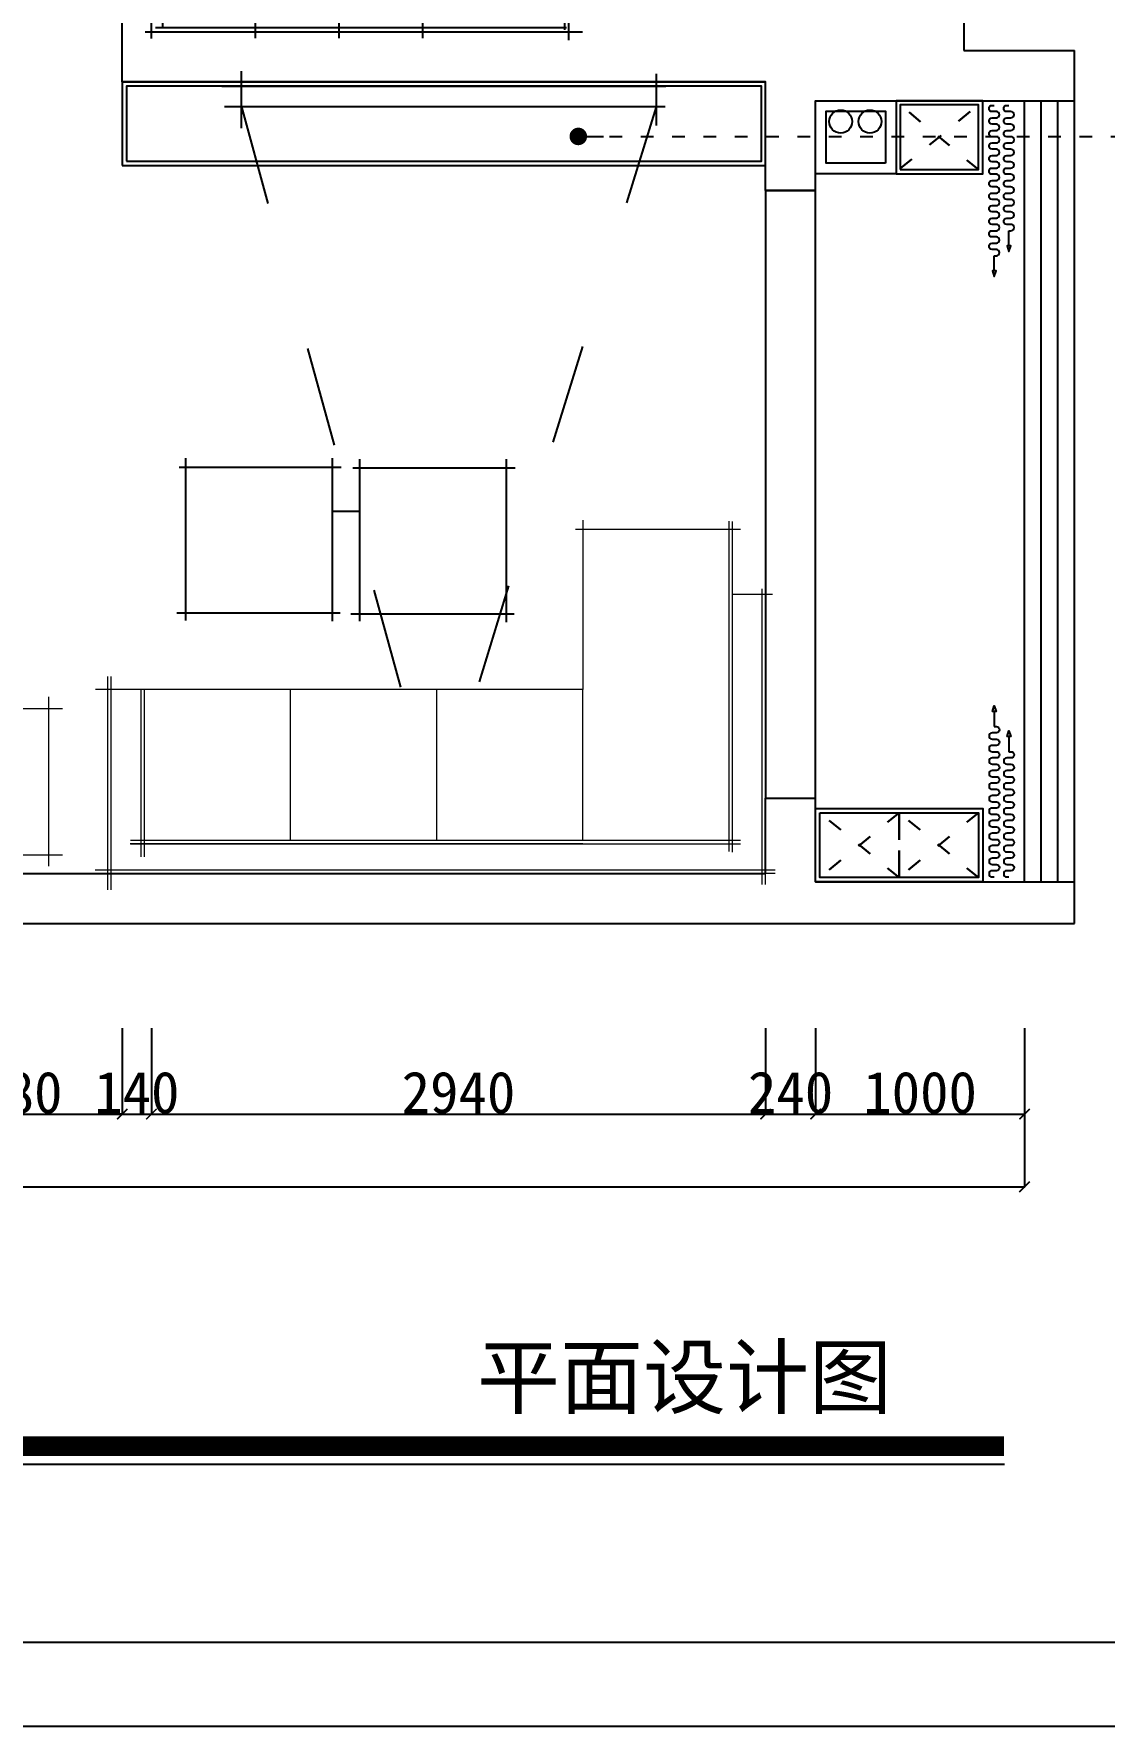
# Model space of a CAD drawing. Header units: millimetres. Extents: x -113526 to 211532, y -79714 to 28306.
# Drawn here: x 180276 to 185401, y -52428 to -44324 of the extents above; entities that cross this region are included whole.
import ezdxf

# ---------------------------------------------------------------- set-up
doc = ezdxf.new("R2010")
doc.units = ezdxf.units.MM
doc.header["$PDMODE"] = 35
doc.linetypes.add('ACAD_ISO03W100', pattern=[30, 12, -18])
doc.linetypes.add('CONTINOUS', pattern=[0])
for name, color, linetype in [('$Longfin_AP_HATCH', 1, 'Continuous'), ('10线框', 8, 'Continuous'), ('文本层', 3, 'Continuous')]:
    doc.layers.add(name, color=color, linetype=linetype)
for name, color, linetype, lineweight in [('地面', 155, 'Continuous', 5), ('墙线', 7, 'CONTINOUS', 30), ('家具线', 135, 'Continuous', 18)]:
    doc.layers.add(name, color=color, linetype=linetype, lineweight=lineweight)
doc.styles.add('宋体', font='', dxfattribs={"width": 0.7})
doc.styles.add('标准', font='simhei.ttf')
doc.styles.get('宋体').set_extended_font_data('新宋体')
doc.dimstyles.new('50', dxfattribs={"dimtxt": 120, "dimasz": 50, "dimexe": 1, "dimexo": 1, "dimgap": 1, "dimtad": 1, "dimdec": 0, "dimtxsty": '标准', "dimblk": 'ARCHTICK', "dimcen": 0, "dimdle": 1, "dimclrd": 157, "dimclre": 157, "dimclrt": 40, "dimadec": 0, "dimazin": 0, "dimtfac": 1, "dimtdec": 0, "dimtix": 1, "dimtmove": 2, "dimatfit": 3, "dimldrblk": 'DOT', "dimfxl": 100, "dimarcsym": 0})
doc.dimstyles.new('A3 HBA_80', dxfattribs={"dimscale": 80, "dimtxt": 2, "dimasz": 0.03, "dimexe": 2, "dimexo": 2.5, "dimgap": 0.6, "dimtad": 1, "dimdec": 0, "dimzin": 0, "dimdsep": 46, "dimtxsty": '标准', "dimblk": 'HBA_DIMENSION_TICK', "dimcen": 0, "dimclrd": 1, "dimclre": 1, "dimclrt": 2, "dimadec": 0, "dimazin": 0, "dimtfac": 1, "dimtdec": 0, "dimtix": 1, "dimtmove": 2, "dimatfit": 3, "dimldrblk": 'DOT', "dimfxl": 1, "dimtvp": 1, "dimtolj": 1, "dimtzin": 0, "dimarcsym": 0})

# ---------------------------------------------------------------- blocks, each defined once
blk = doc.blocks.new('图框')
at = {"layer": '10线框', "color": 4}
blk.add_lwpolyline([(320670.1, -86662.1), (301520.2, -86662.1), (301520.2, -100261.8), (320670.1, -100261.8)], close=True, dxfattribs=at)
blk = doc.blocks.new('_ArchTick')
at = {"color": 0, "linetype": 'ByBlock', "const_width": 0.15}
blk.add_lwpolyline([(-0.5, -0.5), (0.5, 0.5)], dxfattribs=at)
blk = doc.blocks.new('*D616')
at = {"color": 157, "lineweight": -2, "ltscale": 200, "transparency": 16777216}
for p, q in [((179719.5, -49085.2), (179719.5, -49497.8)), ((180699.5, -49085.2), (180699.5, -49497.8)), ((179718.5, -49496.8), (180700.5, -49496.8))]:
    blk.add_line(p, q, dxfattribs=at)
at = {"layer": 'Defpoints', "color": 0, "ltscale": 200, "transparency": 16777216}
for p in [(179719.5, -49084.2), (180699.5, -49084.2), (180699.5, -49496.8)]:
    blk.add_point(p, dxfattribs=at)
at = {"color": 157, "lineweight": -2, "ltscale": 200, "transparency": 16777216, "xscale": 50, "yscale": 50, "zscale": 50, "rotation": 180}
blk.add_blockref('_ArchTick', (179719.5, -49496.8), dxfattribs=at)
at = {"color": 157, "lineweight": -2, "ltscale": 200, "transparency": 16777216, "xscale": 50, "yscale": 50, "zscale": 50}
blk.add_blockref('_ArchTick', (180699.5, -49496.8), dxfattribs=at)
at = {"color": 2, "ltscale": 200, "transparency": 16777216, "insert": (180209.5, -49394.6), "char_height": 200, "attachment_point": 5, "style": '标准'}
blk.add_mtext('980', dxfattribs=at)
blk = doc.blocks.new('_Dot')
at = {"color": 0, "linetype": 'ByBlock', "lineweight": -2}
blk.add_line((-0.5, 0), (-1, 0), dxfattribs=at)
at = {"color": 0, "linetype": 'ByBlock', "const_width": 0.5}
blk.add_lwpolyline([(-0.25, 0, 1), (0.25, 0, 1)], format="xyb", close=True, dxfattribs=at)
blk = doc.blocks.new('DOT')
at = {"color": 0, "linetype": 'ByBlock'}
blk.add_line((-0.35, 0), (-1, 0), dxfattribs=at)
at = {"color": 0, "linetype": 'ByBlock', "const_width": 0.35}
blk.add_lwpolyline([(-0.175, 0, 1), (0.175, 0, 1)], format="xyb", close=True, dxfattribs=at)
blk = doc.blocks.new('*D617')
at = {"color": 157, "lineweight": -2, "ltscale": 200, "transparency": 16777216}
for p, q in [((180699.5, -49085.2), (180699.5, -49497.8)), ((180839.5, -49085.2), (180839.5, -49497.8)), ((180699.5, -49496.8), (180649.5, -49496.8)), ((180699.5, -49496.8), (180839.5, -49496.8)), ((180839.5, -49496.8), (180889.5, -49496.8))]:
    blk.add_line(p, q, dxfattribs=at)
at = {"layer": 'Defpoints', "color": 0, "ltscale": 200, "transparency": 16777216}
for p in [(180699.5, -49084.2), (180839.5, -49084.2), (180839.5, -49496.8)]:
    blk.add_point(p, dxfattribs=at)
at = {"color": 157, "lineweight": -2, "ltscale": 200, "transparency": 16777216, "xscale": 50, "yscale": 50, "zscale": 50}
blk.add_blockref('_ArchTick', (180699.5, -49496.8), dxfattribs=at)
at = {"color": 157, "lineweight": -2, "ltscale": 200, "transparency": 16777216, "xscale": 50, "yscale": 50, "zscale": 50, "rotation": 180}
blk.add_blockref('_ArchTick', (180839.5, -49496.8), dxfattribs=at)
at = {"color": 2, "ltscale": 200, "transparency": 16777216, "insert": (180769.5, -49394.6), "char_height": 200, "attachment_point": 5, "style": '标准'}
blk.add_mtext('140', dxfattribs=at)
blk = doc.blocks.new('*D618')
at = {"color": 157, "lineweight": -2, "ltscale": 200, "transparency": 16777216}
for p, q in [((180839.5, -49085.2), (180839.5, -49497.8)), ((183779.5, -49085.2), (183779.5, -49497.8)), ((180838.5, -49496.8), (183780.5, -49496.8))]:
    blk.add_line(p, q, dxfattribs=at)
at = {"layer": 'Defpoints', "color": 0, "ltscale": 200, "transparency": 16777216}
for p in [(180839.5, -49084.2), (183779.5, -49084.2), (183779.5, -49496.8)]:
    blk.add_point(p, dxfattribs=at)
at = {"color": 157, "lineweight": -2, "ltscale": 200, "transparency": 16777216, "xscale": 50, "yscale": 50, "zscale": 50, "rotation": 180}
blk.add_blockref('_ArchTick', (180839.5, -49496.8), dxfattribs=at)
at = {"color": 157, "lineweight": -2, "ltscale": 200, "transparency": 16777216, "xscale": 50, "yscale": 50, "zscale": 50}
blk.add_blockref('_ArchTick', (183779.5, -49496.8), dxfattribs=at)
at = {"color": 2, "ltscale": 200, "transparency": 16777216, "insert": (182309.5, -49394.6), "char_height": 200, "attachment_point": 5, "style": '标准'}
blk.add_mtext('2940', dxfattribs=at)
blk = doc.blocks.new('*D619')
at = {"color": 157, "lineweight": -2, "ltscale": 200, "transparency": 16777216}
for p, q in [((183779.5, -49085.2), (183779.5, -49497.8)), ((184019.5, -49085.2), (184019.5, -49497.8)), ((183779.5, -49496.8), (183729.5, -49496.8)), ((183779.5, -49496.8), (184019.5, -49496.8)), ((184019.5, -49496.8), (184069.5, -49496.8))]:
    blk.add_line(p, q, dxfattribs=at)
at = {"layer": 'Defpoints', "color": 0, "ltscale": 200, "transparency": 16777216}
for p in [(183779.5, -49084.2), (184019.5, -49084.2), (184019.5, -49496.8)]:
    blk.add_point(p, dxfattribs=at)
at = {"color": 157, "lineweight": -2, "ltscale": 200, "transparency": 16777216, "xscale": 50, "yscale": 50, "zscale": 50}
blk.add_blockref('_ArchTick', (183779.5, -49496.8), dxfattribs=at)
at = {"color": 157, "lineweight": -2, "ltscale": 200, "transparency": 16777216, "xscale": 50, "yscale": 50, "zscale": 50, "rotation": 180}
blk.add_blockref('_ArchTick', (184019.5, -49496.8), dxfattribs=at)
at = {"color": 2, "ltscale": 200, "transparency": 16777216, "insert": (183899.5, -49394.6), "char_height": 200, "attachment_point": 5, "style": '标准'}
blk.add_mtext('240', dxfattribs=at)
blk = doc.blocks.new('*D620')
at = {"color": 157, "lineweight": -2, "ltscale": 200, "transparency": 16777216}
for p, q in [((184019.5, -49085.2), (184019.5, -49497.8)), ((185019.5, -49085.2), (185019.5, -49497.8)), ((184018.5, -49496.8), (185020.5, -49496.8))]:
    blk.add_line(p, q, dxfattribs=at)
at = {"layer": 'Defpoints', "color": 0, "ltscale": 200, "transparency": 16777216}
for p in [(184019.5, -49084.2), (185019.5, -49084.2), (185019.5, -49496.8)]:
    blk.add_point(p, dxfattribs=at)
at = {"color": 157, "lineweight": -2, "ltscale": 200, "transparency": 16777216, "xscale": 50, "yscale": 50, "zscale": 50, "rotation": 180}
blk.add_blockref('_ArchTick', (184019.5, -49496.8), dxfattribs=at)
at = {"color": 157, "lineweight": -2, "ltscale": 200, "transparency": 16777216, "xscale": 50, "yscale": 50, "zscale": 50}
blk.add_blockref('_ArchTick', (185019.5, -49496.8), dxfattribs=at)
at = {"color": 2, "ltscale": 200, "transparency": 16777216, "insert": (184519.5, -49394.6), "char_height": 200, "attachment_point": 5, "style": '标准'}
blk.add_mtext('1000', dxfattribs=at)
blk = doc.blocks.new('*D621')
at = {"color": 157, "lineweight": -2, "ltscale": 200, "transparency": 16777216}
for p, q in [((174689.5, -49085.2), (174689.5, -49846.7)), ((185019.5, -49085.2), (185019.5, -49846.7)), ((174688.5, -49845.7), (185020.5, -49845.7))]:
    blk.add_line(p, q, dxfattribs=at)
at = {"layer": 'Defpoints', "color": 0, "ltscale": 200, "transparency": 16777216}
for p in [(174689.5, -49084.2), (185019.5, -49084.2), (185019.5, -49845.7)]:
    blk.add_point(p, dxfattribs=at)
at = {"color": 157, "lineweight": -2, "ltscale": 200, "transparency": 16777216, "xscale": 50, "yscale": 50, "zscale": 50, "rotation": 180}
blk.add_blockref('_ArchTick', (174689.5, -49845.7), dxfattribs=at)
at = {"color": 157, "lineweight": -2, "ltscale": 200, "transparency": 16777216, "xscale": 50, "yscale": 50, "zscale": 50}
blk.add_blockref('_ArchTick', (185019.5, -49845.7), dxfattribs=at)
at = {"color": 2, "ltscale": 200, "transparency": 16777216, "insert": (179854.5, -49743.6), "char_height": 200, "attachment_point": 5, "style": '标准'}
blk.add_mtext('10330', dxfattribs=at)
blk = doc.blocks.new('A$C35145DDE')
at = {"color": 4, "ltscale": 5}
blk.add_lwpolyline([(26.9, 95), (26.9, 104.1), (0, 95), (26.9, 85.9), (26.9, 95), (100, 95)], dxfattribs=at)
for points in [[(100, 95), (100, 85, 1), (130, 85), (130, 105, -1), (160, 105), (160, 85, 1), (190, 85), (190, 105, -1), (220, 105), (220, 85, 1), (250, 85), (250, 105, -1), (280, 105), (280, 85, 1), (310, 85), (310, 105, -1), (340, 105), (340, 85, 1), (370, 85), (370, 105, -1), (400, 105), (400, 95)], [(400, 95), (400, 85, 1), (430, 85), (430, 105, -1), (460, 105), (460, 85, 1), (490, 85), (490, 105, -1), (520, 105), (520, 85, 1), (550, 85), (550, 105, -1), (580, 105), (580, 85, 1), (610, 85), (610, 105, -1), (640, 105), (640, 85, 1), (670, 85), (670, 105, -1), (700, 105), (700, 95)], [(700, 95), (700, 85, 1), (730, 85), (730, 105, -1), (760, 105), (760, 85, 1), (790, 85), (790, 105, -1), (820, 105), (820, 95)]]:
    blk.add_lwpolyline(points, format="xyb", dxfattribs=at)
at = {"color": 8, "ltscale": 5}
blk.add_lwpolyline([(146.9, 25), (146.9, 34.1), (120, 25), (146.9, 15.9), (146.9, 25), (220, 25)], dxfattribs=at)
for points in [[(220, 25), (220, 15, 1), (250, 15), (250, 35, -1), (280, 35), (280, 15, 1), (310, 15), (310, 35, -1), (340, 35), (340, 15, 1), (370, 15), (370, 35, -1), (400, 35), (400, 15, 1), (430, 15), (430, 35, -1), (460, 35), (460, 15, 1), (490, 15), (490, 35, -1), (520, 35), (520, 25)], [(520, 25), (520, 15, 1), (550, 15), (550, 35, -1), (580, 35), (580, 15, 1), (610, 15), (610, 35, -1), (640, 35), (640, 15, 1), (670, 15), (670, 35, -1), (700, 35), (700, 15, 1), (730, 15), (730, 35, -1), (760, 35), (760, 15, 1), (790, 15), (790, 35, -1), (820, 35), (820, 25)]]:
    blk.add_lwpolyline(points, format="xyb", dxfattribs=at)
blk = doc.blocks.new('fgmfgh')
at = {"color": 252, "ltscale": 0.01, "true_color": 0x939598}
for p, q in [((131387.3, -21090.7), (131387.3, -20314.7)), ((132087.3, -20314.7), (132087.3, -21094.8)), ((132219.7, -21094.8), (132219.7, -20318.7)), ((132919.7, -20318.7), (132919.7, -21098.8)), ((131354.3, -20356.8), (132130.4, -20356.8)), ((132186.7, -20360.9), (132962.8, -20360.9)), ((132219.7, -20569.4), (132087.3, -20569.4)), ((132126.2, -21056.8), (131344, -21056.8)), ((132958.6, -21060.9), (132176.4, -21060.9))]:
    blk.add_line(p, q, dxfattribs=at)
at = {"layer": '地面', "color": 4}
for p, q in [((133987.4, -22197.5), (133987.4, -20616.4)), ((131187.8, -21422.2), (131187.8, -22222.5)), ((131121.3, -22143.8), (134041.9, -22143.8))]:
    blk.add_line(p, q, dxfattribs=at)
at = {"layer": '地面', "color": 8}
for p, q in [((134145.7, -22356.2), (134145.7, -20939.3)), ((131028, -21360.2), (131028, -22381.2)), ((130381.9, -21761.1), (130381.9, -21646.9)), ((130284.2, -21858.8), (130170.1, -21858.8)), ((130479.5, -21858.8), (130593.7, -21858.8)), ((130381.9, -21956.4), (130381.9, -22070.6)), ((130953.3, -22285.7), (134208.4, -22285.7))]:
    blk.add_line(p, q, dxfattribs=at)
blk.add_circle((130381.9, -21858.8), 97.6, dxfattribs=at)
at = {"layer": '家具线'}
for p, q in [((134041.9, -20655.1), (133252.2, -20655.1)), ((133287.4, -20611), (133287.4, -21422.2)), ((134196, -20966.2), (134003.8, -20966.2)), ((130029.4, -21456.8), (130029.4, -22268.2)), ((130729.4, -21456.8), (130729.4, -22268.2)), ((130795.6, -21514.5), (129972.2, -21514.5)), ((130795.6, -22214.5), (129972.2, -22214.5))]:
    blk.add_line(p, q, dxfattribs=at)
at = {"layer": '家具线', "color": 8}
for p, q in [((134003.8, -22200.1), (134003.8, -20617)), ((131171.4, -21422.6), (131171.4, -22223.1)), ((131887.8, -22143.8), (131887.8, -21422.6)), ((132587.8, -22143.8), (132587.8, -21422.6)), ((133287.8, -22143.8), (133287.8, -21422.6)), ((133287.4, -22160.2), (131120.9, -22160.2)), ((131121.3, -22160.2), (134041.9, -22160.2))]:
    blk.add_line(p, q, dxfattribs=at)
at = {"layer": '家具线', "color": 4}
for p, q in [((134162.1, -22356.2), (134162.1, -20939.3)), ((131011.6, -21360.2), (131011.6, -22381.2)), ((133287.4, -21422.2), (130954.6, -21422.2)), ((130953.3, -22302.1), (134208.4, -22302.1))]:
    blk.add_line(p, q, dxfattribs=at)
at = {"layer": '家具线', "color": 8}
blk.add_circle((130381.9, -21858.8), 131.2, dxfattribs=at)
blk = doc.blocks.new('sfgndghmn')
at = {"color": 252, "ltscale": 0.01, "true_color": 0x939598}
for p, q in [((132578.9, -18359.2), (132578.9, -18086.5)), ((134563.9, -18099.1), (134563.9, -18346.6)), ((132485.3, -18157.5), (134610.7, -18157.5)), ((134608.1, -18257.5), (132497.9, -18257.5))]:
    blk.add_line(p, q, dxfattribs=at)
at = {"color": 250, "linetype": 'ACAD_ISO03W100', "ltscale": 40}
for p in [(132578.9, -18257.5), (134563.9, -18257.5)]:
    blk.add_line(p, (133513.6, -21670.6), dxfattribs=at)
blk = doc.blocks.new('HBA_DIMENSION_TICK')
at = {"color": 0, "linetype": 'ByBlock'}
for p, q in [((-10, 0), (0, 0)), ((0, 0), (10, 0))]:
    blk.add_line(p, q, dxfattribs=at)
at = {"color": 50, "linetype": 'ByBlock'}
blk.add_solid([(-10, -7), (-7, -10), (7, 10), (10, 7)], dxfattribs=at)
blk = doc.blocks.new('sdgfngmh')
at = {"color": 251}
for p, q in [((54396.2, 15801.6), (54396.2, 17377.7)), ((55096.2, 15812), (55096.2, 17372.5)), ((55096.2, 15812), (55096.2, 17372.5)), ((55496.2, 15812), (55496.2, 17372.5)), ((55496.2, 15812), (55496.2, 17372.5)), ((55896.2, 15812), (55896.2, 17372.5)), ((55896.2, 15812), (55896.2, 17372.5)), ((56440.5, 17342.3), (54351.7, 17342.3)), ((56406.7, 17322.3), (54406.3, 17322.3)), ((56406.7, 17322.3), (54406.3, 17322.3)), ((54416.2, 15851.7), (54416.2, 17332.8)), ((54416.2, 15851.7), (54416.2, 17332.8)), ((56396.2, 16552.3), (55896.2, 16552.3)), ((56396.2, 16552.3), (55896.2, 16552.3)), ((56396.2, 16512.3), (55896.2, 16512.3)), ((56396.2, 16512.3), (55896.2, 16512.3)), ((56424.8, 15842.3), (54330.8, 15842.3)), ((56376.2, 15862.3), (54407.8, 15862.3)), ((56376.2, 15862.3), (54407.8, 15862.3))]:
    blk.add_line(p, q, dxfattribs=at)
at = {"color": 4}
for p, q in [((54396.2, 15801.6), (54396.2, 17377.7)), ((56394.9, 15809.4), (56394.9, 17367.4)), ((56440.5, 17342.3), (54351.7, 17342.3)), ((56390.9, 17342.3), (55890.9, 17342.3)), ((56424.8, 15842.3), (54330.8, 15842.3))]:
    blk.add_line(p, q, dxfattribs=at)
at = {"color": 250}
blk.add_line((56340.4, 15862.3), (56340.4, 17297.5), dxfattribs=at)
at = {"color": 251}
for centre, radius, start, end in [((56136.2, 17439.6), 1061, 256.92637, 283.07363), ((56339.5, 17283.8), 983.3, 243.20815, 272.14343)]:
    blk.add_arc(centre, radius, start, end, dxfattribs=at)

msp = doc.modelspace()

# ---------------------------------------------------------------- linework, layer by layer
at = {"ltscale": 200}
for p, q in [((180699.5, -44554.2), (180699.5, -42724.2)), ((184729.5, -43444.2), (184729.5, -44404.2)), ((184729.5, -44404.2), (185259.5, -44404.2)), ((185259.5, -44644.2), (185259.5, -44404.2)), ((180699.5, -44554.2), (183779.5, -44554.2)), ((183779.5, -45074.2), (183779.5, -44554.2)), ((184019.5, -45074.2), (184019.5, -44644.2)), ((184019.5, -44644.2), (185259.5, -44644.2)), ((183779.5, -45074.2), (184019.5, -45074.2)), ((183779.5, -48344.2), (183779.5, -47984)), ((183779.5, -47984), (184019.5, -47984)), ((184019.5, -48384.2), (184019.5, -47984)), ((179199.5, -48344.2), (183779.5, -48344.2)), ((184019.5, -48384.2), (185259.5, -48384.2)), ((185259.5, -48584.2), (185259.5, -48384.2)), ((175719.5, -48584.2), (185259.5, -48584.2))]:
    msp.add_line(p, q, dxfattribs=at)
at = {"color": 4, "ltscale": 200}
for p, q in [((185019.5, -48384.2), (185019.5, -44644.2)), ((185259.5, -48384.2), (185259.5, -44644.2))]:
    msp.add_line(p, q, dxfattribs=at)
at = {"color": 8, "ltscale": 200}
for p, q in [((185099.5, -48384.2), (185099.5, -44644.2)), ((185179.5, -48384.2), (185179.5, -44644.2))]:
    msp.add_line(p, q, dxfattribs=at)
at = {"color": 4}
for points in [[(180699.5, -44954.2), (183779.5, -44954.2), (183779.5, -44554.2), (180699.5, -44554.2)], [(184404.5, -44994.2), (184819.5, -44994.2), (184819.5, -44644.2), (184404.5, -44644.2)], [(184019.5, -48034.2), (184819.5, -48034.2), (184819.5, -48384.2), (184019.5, -48384.2)]]:
    msp.add_lwpolyline(points, close=True, dxfattribs=at)
at = {"color": 8}
for points in [[(180719.5, -44934.2), (183759.5, -44934.2), (183759.5, -44574.2), (180719.5, -44574.2)], [(184354.5, -44944.2), (184069.5, -44944.2), (184069.5, -44694.2), (184354.5, -44694.2)], [(184424.5, -44974.2), (184799.5, -44974.2), (184799.5, -44664.2), (184424.5, -44664.2)], [(184039.5, -48054.2), (184799.5, -48054.2), (184799.5, -48364.2), (184039.5, -48364.2)]]:
    msp.add_lwpolyline(points, close=True, dxfattribs=at)
at = {"color": 0}
msp.add_lwpolyline([(184404.5, -44994.2), (184019.5, -44994.2), (184019.5, -44644.2), (184404.5, -44644.2)], close=True, dxfattribs=at)
at = {"color": 250, "ltscale": 200}
msp.add_lwpolyline([(183779.5, -45074.2), (183779.5, -47984), (184019.5, -47984), (184019.5, -45074.2)], close=True, dxfattribs=at)
at = {"color": 1, "ltscale": 200}
for centre in [(184139.5, -44744.2), (184279.5, -44744.2)]:
    msp.add_circle(centre, 55, dxfattribs=at)
at = {"layer": '10线框'}
msp.add_line((169591.8, -52026), (192106.9, -52026), dxfattribs=at)
at = {"layer": '墙线', "color": 250, "linetype": 'ACAD_ISO03W100', "ltscale": 6}
for points in [[(184424.5, -44969.2), (184799.5, -44664.2)], [(184799.5, -44974.2), (184424.5, -44664.2)], [(184799.5, -48054.2), (184419.5, -48364.2), (184419.5, -48054.2), (184039.5, -48364.2)], [(184799.5, -48364.2), (184419.5, -48054.2), (184419.5, -48364.2), (184039.5, -48054.2)]]:
    msp.add_lwpolyline(points, dxfattribs=at)
at = {"layer": '文本层', "color": 3}
msp.add_line((174755.3, -51172.8), (184923.8, -51172.8), dxfattribs=at)
at = {"layer": '文本层', "color": 3, "const_width": 94.2}
msp.add_lwpolyline([(184920.9, -51087.2), (174749.3, -51087.2)], dxfattribs=at)

# ---------------------------------------------------------------- block references
at = {"xscale": 1.238710232719313, "yscale": 1.238710232704761, "zscale": 1.238710232707264}
msp.add_blockref('图框', (-204507.4, 71767.2), dxfattribs=at)
at = {"color": 2, "xscale": -1}
msp.add_blockref('sdgfngmh', (237234.4, -60156.4), dxfattribs=at)
at = {"color": 2}
for name, p in [('sfgndghmn', (48691.5, -26416.7)), ('fgmfgh', (49617.4, -26042))]:
    msp.add_blockref(name, p, dxfattribs=at)
at = {"color": 2, "rotation": 90}
msp.add_blockref('A$C35145DDE', (184969.7, -45486.7), dxfattribs=at)
at = {"color": 2, "xscale": -1, "rotation": 90}
msp.add_blockref('A$C35145DDE', (184969.7, -47541.6), dxfattribs=at)

# ---------------------------------------------------------------- texts
at = {"color": 2, "style": '宋体'}
msp.add_text('越秀区保利麓苑2901              平面设计图', height=291.312, dxfattribs=at).set_placement((176049.8, -50901.3))

# ---------------------------------------------------------------- dimensions: what is measured, and where the dimension line sits
at = {"ltscale": 200}
for base, p1, p2, picture, middle in [((185019.5, -49845.7), (174689.5, -49084.2), (185019.5, -49084.2), '*D621', (179854.5, -49743.6)), ((180699.5, -49496.8), (179719.5, -49084.2), (180699.5, -49084.2), '*D616', (180209.5, -49394.6)), ((180839.5, -49496.8), (180699.5, -49084.2), (180839.5, -49084.2), '*D617', (180769.5, -49394.6)), ((183779.5, -49496.8), (180839.5, -49084.2), (183779.5, -49084.2), '*D618', (182309.5, -49394.6)), ((184019.5, -49496.8), (183779.5, -49084.2), (184019.5, -49084.2), '*D619', (183899.5, -49394.6)), ((185019.5, -49496.8), (184019.5, -49084.2), (185019.5, -49084.2), '*D620', (184519.5, -49394.6))]:
    dim = msp.add_linear_dim(base=base, p1=p1, p2=p2, angle=180, dimstyle='50', override={"dimtxt": 200, "dimclrt": 2, "dimldrblk": 'DOT'}, dxfattribs=at)
    dim.commit()
    dim.dimension.update_dxf_attribs({"geometry": picture, "text_midpoint": middle})

# ---------------------------------------------------------------- leaders
at = {"layer": '$Longfin_AP_HATCH', "color": 2, "linetype": 'ACAD_ISO03W100', "ltscale": 5}
msp.add_leader([(182883.1, -44815.4), (187144, -44815.4)], dimstyle='A3 HBA_80', override={"dimtxt": 1.3, "dimasz": 1.5, "dimtad": 0, "dimtxsty": '宋体', "dimclrd": 250, "dimclre": 250, "dimldrblk": 'DOT', "dimfxl": 100, "dimfxlon": 1}, dxfattribs=at)

doc.saveas('drawing.dxf')
